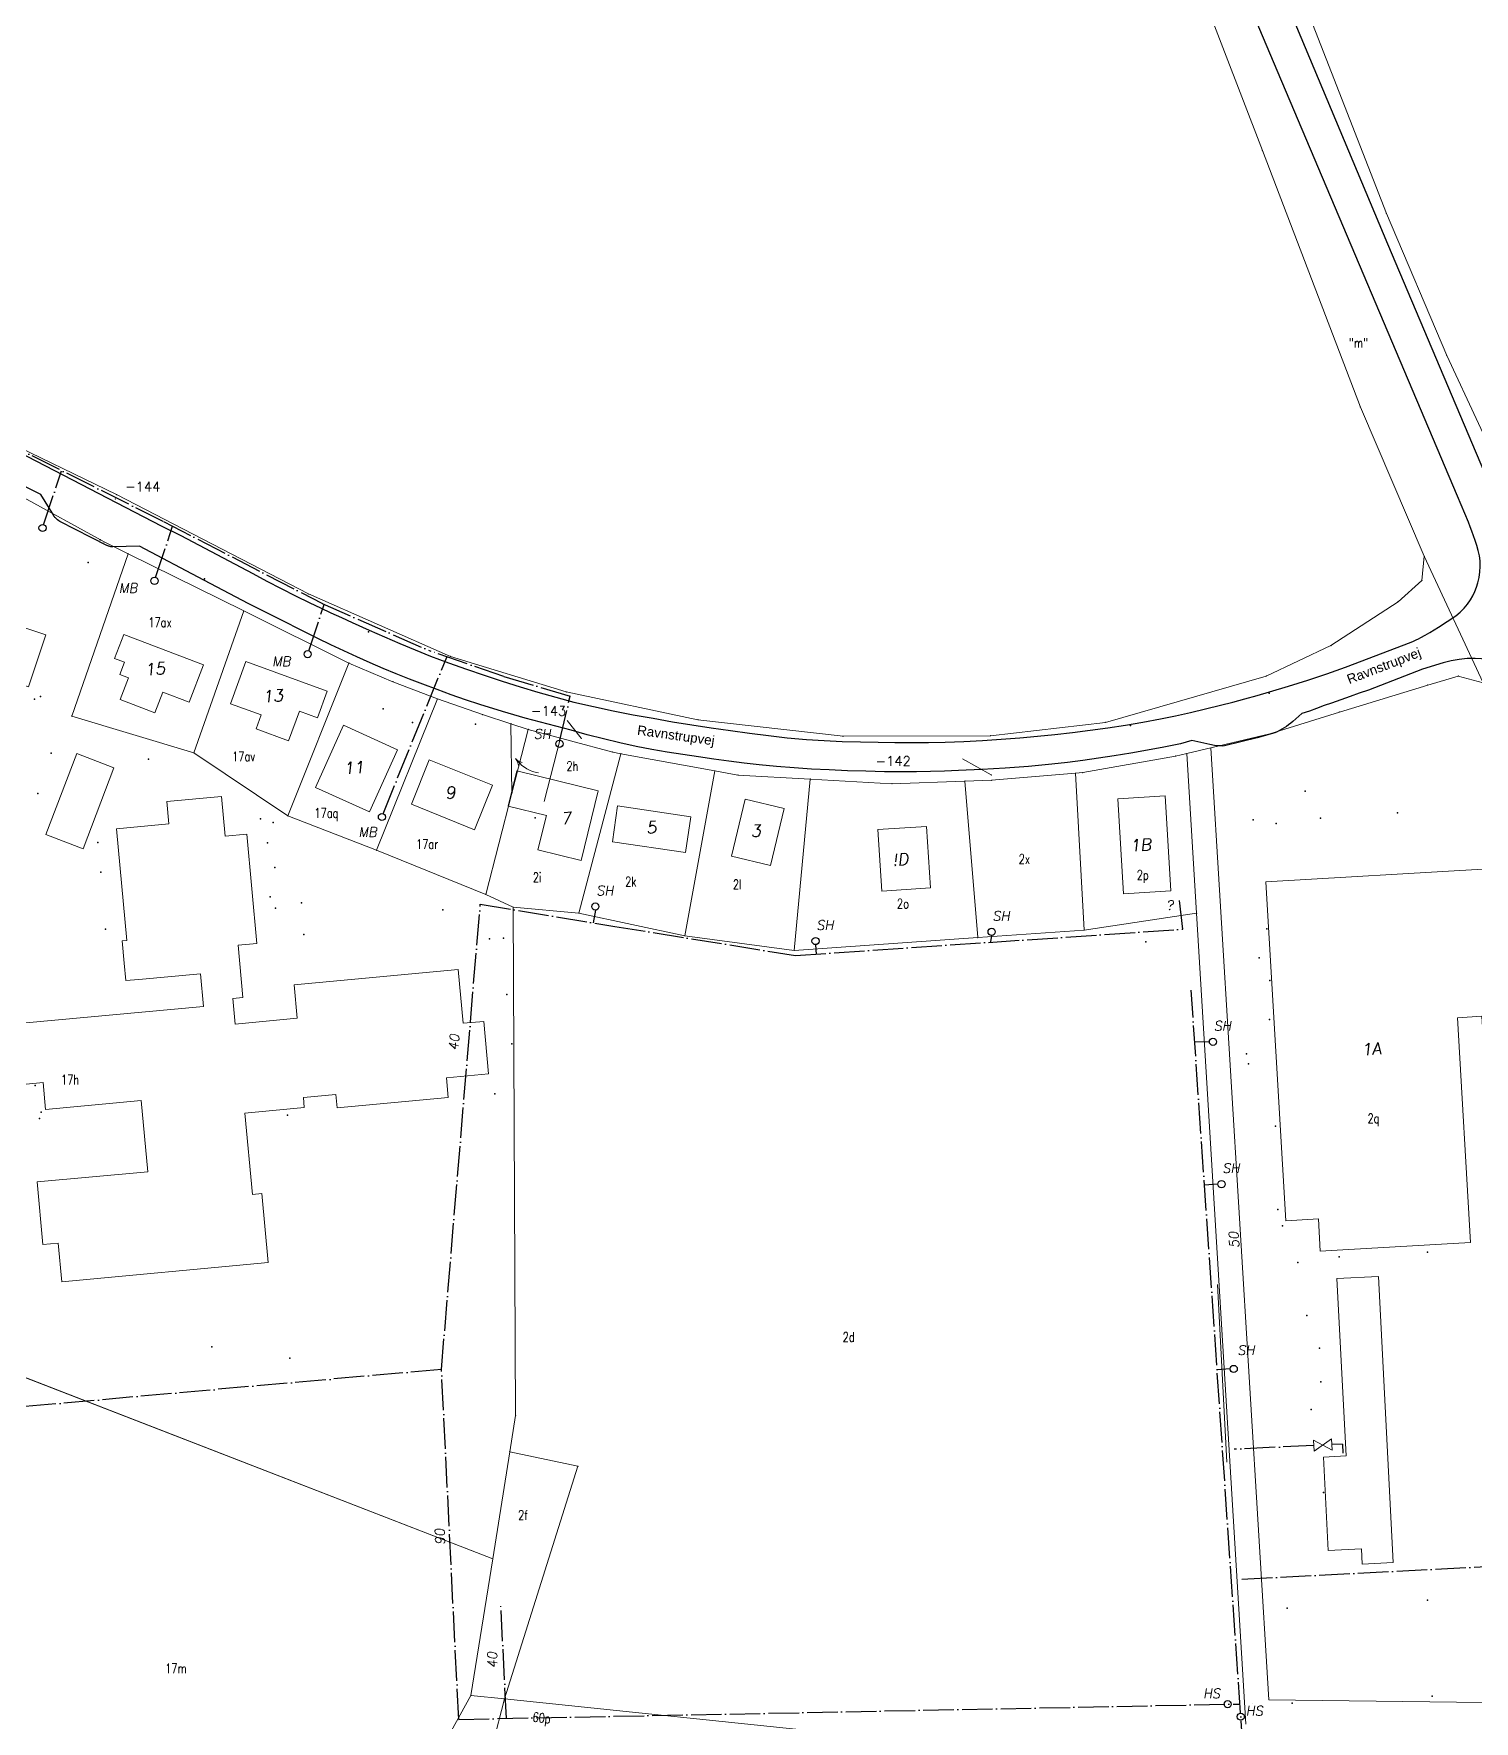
# Model space of a CAD drawing. Header units: millimetres. Extents: x 672113 to 680957, y 6130092 to 6137781.
# Drawn here: x 674706.4 to 675007.8, y 6133358 to 6133711.1 of the extents above; entities that cross this region are included whole.
import ezdxf

# ---------------------------------------------------------------- set-up
doc = ezdxf.new("R2010")
doc.units = ezdxf.units.MM
doc.header["$LTSCALE"] = 0.5
doc.linetypes.add('VVS3', pattern=[16, 12.8, -1.6, 0, -1.6])
for name, color, linetype, lineweight in [('bygning', 1, 'Continuous', 5), ('MILJOE', 1, 'Continuous', 5), ('OPTAGETVEJ', 1, 'Continuous', 5), ('PILE', 1, 'Continuous', 5), ('skel', 142, 'Continuous', 5), ('SKELKREDS', 1, 'Continuous', 5), ('SKELPKT', 1, 'Continuous', 5), ('SL-Målebrønd', 70, 'Continuous', 30), ('SL-Stophane', 4, 'Continuous', 30), ('SL-Tekst', 1, 'Continuous', 0)]:
    doc.layers.add(name, color=color, linetype=linetype, lineweight=lineweight)
for name, color, linetype, lineweight, plot in [('FIKS_PILE', 9, 'Continuous', 5, False), ('FIKS_TEKST', 6, 'Continuous', 5, False), ('FIKSPUNKT', 1, 'Continuous', 5, False)]:
    doc.layers.add(name, color=color, linetype=linetype, lineweight=lineweight, plot=plot)
for name, color, linetype in [('Husnr', 3, 'Continuous'), ('MATRNR', 12, 'Continuous'), ('Spildevand', 2, 'Continuous'), ('TF_V_---_Stikledning', 150, 'VVS3'), ('TF_V_---_Stophane', 3, 'Continuous'), ('TF_V_---_Tekst', 1, 'Continuous'), ('Vej', 7, 'Continuous'), ('Vejnavn', 9, 'Continuous')]:
    doc.layers.add(name, color=color, linetype=linetype)
doc.styles.add('Ariel', font='arial.ttf')
doc.styles.add('ROMANS', font='ROMANS')
doc.styles.get("Standard").update_dxf_attribs({"font": 'romans.shx', "width": 0.75})

# ---------------------------------------------------------------- blocks, each defined once
blk = doc.blocks.new('270554_270554.DWG_FMEBLOCK11')
at = {"layer": 'PILE', "color": 7}
for points in [[(-2.39, 1.51), (-2.13, 1.11), (-1.93, 0.6), (-1.8, 0.04), (-1.93, 0.6), (-2.13, 1.11), (-2.39, 1.51), (-2.03, 1.18), (-1.57, 0.9), (-1.04, 0.67), (-1.57, 0.9), (-2.03, 1.18), (-2.39, 1.51)], [(2.39, -1.51), (1.73, -1.36), (1.12, -1.18), (0.53, -0.93), (-0.03, -0.65), (-0.56, -0.29), (-1.07, 0.09), (-1.52, 0.52), (-1.98, 1), (-2.39, 1.51)]]:
    blk.add_lwpolyline(points, dxfattribs=at)
blk = doc.blocks.new('270554_270554.DWG_FMEBLOCK22')
at = {"layer": 'FIKS_PILE', "color": 6}
blk.add_line((-1.44, 1.85), (1.44, -1.85), dxfattribs=at)
blk = doc.blocks.new('270554_270554.DWG_FMEBLOCK26')
at = {"layer": 'FIKS_PILE', "color": 6}
blk.add_line((-3, 1.65), (3, -1.65), dxfattribs=at)

msp = doc.modelspace()

# ---------------------------------------------------------------- linework, layer by layer
at = {"layer": 'bygning'}
for points in [[(674695.9, 6133577.57, 46.9), (674705.37, 6133574.44, 45.85), (674708.98, 6133585.34, 45.84), (674699.51, 6133588.47, 47.1)], [(674725.28, 6133585.42, 45.67), (674723.34, 6133580.38, 45.68), (674725.44, 6133579.57, 45.68), (674724.45, 6133576.99, 45.68), (674726.28, 6133576.29, 45.68), (674724.54, 6133571.77, 45.68), (674731.79, 6133568.97, 45.69), (674733.47, 6133573.32, 45.69), (674738.92, 6133571.22, 45.69), (674741.92, 6133579.01, 45.69)], [(674750.82, 6133579.72, 45.63), (674747.62, 6133570.91, 45.08), (674754.01, 6133568.59, 45.13), (674752.94, 6133565.63, 45.03), (674759.76, 6133563.15, 45.43), (674762.01, 6133569.33, 46.48), (674765.8, 6133567.95, 45.63), (674767.83, 6133573.54, 45.63)], [(674771.24, 6133566.4, 45.67), (674765.37, 6133553.4, 45.67), (674776.68, 6133548.29, 45.69), (674782.55, 6133561.29, 45.68)], [(674723.22, 6133557.49, 44.4), (674715.43, 6133560.46, 44.84), (674708.97, 6133543.51, 44.48), (674716.75, 6133540.54, 44.46)], [(674789.17, 6133559.18, 44.93), (674785.42, 6133549.88, 45.07), (674798.65, 6133544.53, 45.08), (674802.41, 6133553.83, 45.08)], [(674807.48, 6133556.88, 43.97), (674805.67, 6133549.48, 43.97), (674813.67, 6133547.52, 43.98), (674811.91, 6133540.33, 43.98), (674820.91, 6133538.12, 43.99), (674824.49, 6133552.7, 43.98)], [(674863.42, 6133548.96, 42.33), (674855.26, 6133550.92, 42.28), (674852.41, 6133539.03, 43.08), (674860.57, 6133537.07, 43.13)], [(674934.42, 6133531.16, 40.37), (674944.31, 6133531.78, 39.86), (674943.07, 6133551.61, 39.84), (674933.17, 6133550.99, 39.76)], [(674828.57, 6133549.51, 43.08), (674827.47, 6133542.01, 43.16), (674842.75, 6133539.77, 43.18), (674843.85, 6133547.26, 43.14)], [(674893.16, 6133545.25, 41.78), (674882.97, 6133544.57, 41.78), (674883.84, 6133531.69, 41.78), (674894.03, 6133532.37, 41.78)], [(674964.17, 6133533.66, 40.44), (674968.33, 6133462.71, 41.3), (674975.16, 6133463.11, 41.44), (674975.55, 6133456.35, 38.06), (674979.07, 6133456.56, 38.06), (675006.98, 6133458.19, 38.02), (675004.22, 6133505.21, 37.96), (675009.33, 6133505.51, 37.91), (675009.67, 6133499.78, 37.73), (675018.85, 6133500.32, 38), (675018.18, 6133511.79, 37.99), (675011, 6133511.37, 37.98), (675009.54, 6133536.32, 37.96)], [(674987.7, 6133451.08, 38.12), (674979.04, 6133450.64, 37.65), (674980.94, 6133413.5, 37.81), (674976.21, 6133413.26, 37.81), (674977.2, 6133393.75, 37.83), (674984.16, 6133394.1, 37.75), (674984.32, 6133390.85, 37.26), (674990.76, 6133391.18, 38.25)]]:
    msp.add_polyline3d(points, close=True, dxfattribs=at)
msp.add_polyline3d([(674704.86, 6133491.31, 44.99), (674708.38, 6133491.63, 44.99), (674708.9, 6133486, 45.02), (674728.94, 6133487.86, 44.98), (674730.32, 6133472.99, 45), (674707.14, 6133470.84, 44.98), (674708.35, 6133457.75, 44.99), (674711.54, 6133458.04, 45), (674712.29, 6133449.96, 45), (674755.47, 6133453.95, 44.79), (674754.13, 6133468.41, 44.78), (674752.19, 6133468.23, 44.78), (674750.61, 6133485.26, 44.77), (674763.03, 6133486.41, 44.78), (674762.83, 6133488.5, 44.77), (674769.64, 6133489.13, 44.77), (674769.89, 6133486.36, 44.78), (674793.15, 6133488.51, 44.79), (674792.76, 6133492.64, 44.79), (674801.56, 6133493.45, 44.79), (674800.55, 6133504.44, 44.78), (674796.24, 6133504.05, 44.78), (674795.2, 6133515.28, 44.77), (674760.9, 6133512.1, 44.75), (674761.55, 6133505.08, 44.73), (674748.58, 6133503.88, 45.03), (674748.09, 6133509.24, 45.03), (674750.19, 6133509.44, 45.03), (674749.18, 6133520.37, 44.99), (674753.11, 6133520.73, 45), (674751, 6133543.59, 44.9), (674746.49, 6133543.17, 44.69), (674745.72, 6133551.48, 44.68), (674734.28, 6133550.42, 44.65), (674734.72, 6133545.76, 44.65), (674723.78, 6133544.75, 44.65), (674725.94, 6133521.36, 44.67), (674724.93, 6133521.26, 44.67), (674725.36, 6133516.61, 44.67), (674725.69, 6133512.96, 44.68), (674728.4, 6133513.21, 44.68), (674741.31, 6133514.4, 44.68), (674741.94, 6133507.53, 44.66), (674704.8, 6133504.1, 50.23)], dxfattribs=at)
at = {"layer": 'FIKSPUNKT', "color": 6}
for p in [(674723.51, 6133613.75), (674820.97, 6133563.63), (674906.77, 6133556.02)]:
    msp.add_point(p, dxfattribs=at)
at = {"layer": 'MILJOE', "color": 7}
for points in [[(674662.24, 6133570.44), (674663.2, 6133547.2), (674664.43, 6133522.89), (674630.56, 6133520.07), (674634.72, 6133476.19), (674679.64, 6133462.16), (674681.61, 6133438.82), (674802.44, 6133392.01), (674806.01, 6133414.39), (674807.22, 6133422), (674806.74, 6133528.32), (674800.99, 6133530.99), (674778.16, 6133540.25), (674759.6, 6133547.44), (674739.94, 6133560.63), (674714.38, 6133568.31), (674726.17, 6133602.3), (674721.16, 6133604.78), (674703.66, 6133614.43), (674688.88, 6133579.04), (674688.52, 6133572.32)], [(674778.16, 6133540.25), (674790.88, 6133571.91), (674781.56, 6133575.52), (674772.36, 6133579.41), (674759.6, 6133547.44)]]:
    msp.add_lwpolyline(points, close=True, dxfattribs=at)
at = {"layer": 'OPTAGETVEJ', "color": 8}
for q in [(674952.65, 6133561.67), (675039.52, 6133361.59)]:
    msp.add_line((674964.78, 6133362.48), q, dxfattribs=at)
at = {"layer": 'skel', "color": 40}
for p, q in [((674963.45, 6133686.65), (674948.79, 6133724.91)), ((674970.9, 6133720.93), (674989.37, 6133673.5)), ((674983.94, 6133632.99), (674963.45, 6133686.65)), ((674989.37, 6133673.5), (675002, 6133643.78)), ((675028.51, 6133586.72), (675002, 6133643.78)), ((674723.77, 6133614.66), (674689.95, 6133631.05)), ((674997.31, 6133601.78), (674983.94, 6133632.99)), ((674703.66, 6133614.43), (674721.16, 6133604.78)), ((674763.89, 6133593.88), (674723.77, 6133614.66)), ((674721.16, 6133604.78), (674726.17, 6133602.3)), ((674726.17, 6133602.3), (674714.38, 6133568.31)), ((674726.17, 6133602.3), (674750.37, 6133590.32)), ((674996.82, 6133596.7), (674997.31, 6133601.78)), ((675009.6, 6133575.3), (674997.31, 6133601.78)), ((674991.83, 6133592.23), (674996.82, 6133596.7)), ((674793.6, 6133580.8), (674763.89, 6133593.88)), ((674977.77, 6133583.08), (674991.83, 6133592.23)), ((674739.94, 6133560.63), (674750.37, 6133590.32)), ((674750.37, 6133590.32), (674772.36, 6133579.41)), ((674964.24, 6133576.68), (674977.77, 6133583.08)), ((674759.6, 6133547.44), (674772.36, 6133579.41)), ((674772.36, 6133579.41), (674781.56, 6133575.52)), ((674817.84, 6133573.39), (674793.6, 6133580.8)), ((674781.56, 6133575.52), (674790.88, 6133571.91)), ((674930.6, 6133567.01), (674964.24, 6133576.68)), ((674998.03, 6133574.8), (674979.55, 6133569.14)), ((675004.41, 6133576.69), (674998.03, 6133574.8)), ((675009.6, 6133575.3), (675004.41, 6133576.69)), ((674778.16, 6133540.25), (674790.88, 6133571.91)), ((674790.88, 6133571.91), (674800.32, 6133568.63)), ((674817.84, 6133573.39), (674845.36, 6133567.54)), ((674714.38, 6133568.31), (674739.94, 6133560.63)), ((674800.32, 6133568.63), (674806.25, 6133566.71)), ((674845.36, 6133567.54), (674875.72, 6133564.09)), ((674979.55, 6133569.14), (674965.03, 6133564.59)), ((674806.25, 6133566.71), (674806.45, 6133552.21)), ((674806.25, 6133566.71), (674809.86, 6133565.52)), ((674806.45, 6133552.21), (674809.86, 6133565.52)), ((674809.86, 6133565.52), (674827.54, 6133560.79)), ((674813.23, 6133550.47), (674816.64, 6133563.79)), ((674875.72, 6133564.09), (674906.57, 6133564.22)), ((674906.57, 6133564.22), (674930.6, 6133567.01)), ((674965.03, 6133564.59), (674947.61, 6133560.48)), ((674739.94, 6133560.63), (674759.6, 6133547.44)), ((674820.45, 6133527.11), (674829.27, 6133560.44)), ((674829.27, 6133560.44), (674827.54, 6133560.79)), ((674848.93, 6133556.84), (674829.27, 6133560.44)), ((674947.61, 6133560.48), (674945.27, 6133559.95)), ((674949.67, 6133527.05), (674947.61, 6133560.48)), ((674842.62, 6133522.34), (674848.93, 6133556.84)), ((674853.72, 6133555.96), (674848.93, 6133556.84)), ((674945.27, 6133559.95), (674925.88, 6133556.48)), ((674868.85, 6133555.12), (674853.72, 6133555.96)), ((674865.52, 6133519.27), (674868.85, 6133555.12)), ((674885.94, 6133554.15), (674868.85, 6133555.12)), ((674901.22, 6133554.71), (674885.94, 6133554.15)), ((674906.78, 6133554.91), (674901.22, 6133554.71)), ((674903.89, 6133521.96), (674901.22, 6133554.71)), ((674924.33, 6133556.37), (674906.78, 6133554.91)), ((674925.88, 6133556.48), (674924.33, 6133556.37)), ((674926.19, 6133523.53), (674924.33, 6133556.37)), ((674800.99, 6133530.99), (674806.45, 6133552.21)), ((674759.6, 6133547.44), (674778.16, 6133540.25)), ((674778.16, 6133540.25), (674800.99, 6133530.99)), ((674800.99, 6133530.99), (674806.74, 6133528.32)), ((674806.74, 6133528.32), (674807.22, 6133422)), ((674806.74, 6133528.32), (674820.45, 6133527.11)), ((674820.45, 6133527.11), (674842.62, 6133522.34)), ((674926.19, 6133523.53), (674949.67, 6133527.05)), ((674959.98, 6133357.37), (674949.67, 6133527.05)), ((674842.62, 6133522.34), (674865.52, 6133519.27)), ((674865.52, 6133519.27), (674903.89, 6133521.96)), ((674903.89, 6133521.96), (674926.19, 6133523.53)), ((674681.61, 6133438.82), (674802.44, 6133392.01)), ((674807.22, 6133422), (674806.01, 6133414.39)), ((674806.01, 6133414.39), (674802.44, 6133392.01)), ((674806.01, 6133414.39), (674820.28, 6133411.34)), ((674820.28, 6133411.34), (674804.89, 6133362.65)), ((674802.44, 6133392.01), (674797.89, 6133363.4)), ((674797.89, 6133363.4), (674782.11, 6133334.91)), ((674797.89, 6133363.4), (674804.89, 6133362.65)), ((674802.45, 6133353.19), (674804.89, 6133362.65)), ((674804.89, 6133362.65), (674877.24, 6133355.17))]:
    msp.add_line(p, q, dxfattribs=at)
at = {"layer": 'SKELKREDS', "color": 250, "true_color": 0x333333}
for p in [(674963.45, 6133686.65), (674989.37, 6133673.5), (675002, 6133643.78), (674983.94, 6133632.99), (674723.77, 6133614.66), (674721.16, 6133604.78), (674997.31, 6133601.78), (674996.82, 6133596.7), (674763.89, 6133593.88), (674991.83, 6133592.23), (674750.37, 6133590.32), (674977.77, 6133583.08), (674772.36, 6133579.41), (674793.6, 6133580.8), (674781.56, 6133575.52), (674964.24, 6133576.68), (674998.03, 6133574.8), (675004.41, 6133576.69), (674790.88, 6133571.91), (674817.84, 6133573.39), (674800.32, 6133568.63), (674845.36, 6133567.54), (674979.55, 6133569.14), (674806.25, 6133566.71), (674809.86, 6133565.52), (674875.72, 6133564.09), (674906.57, 6133564.22), (674930.6, 6133567.01), (674965.03, 6133564.59), (674827.54, 6133560.79), (674829.27, 6133560.44), (674947.61, 6133560.48), (674848.93, 6133556.84), (674945.27, 6133559.95), (674853.72, 6133555.96), (674868.85, 6133555.12), (674885.94, 6133554.15), (674901.22, 6133554.71), (674906.78, 6133554.91), (674924.33, 6133556.37), (674925.88, 6133556.48), (674903.89, 6133521.96), (674926.19, 6133523.53), (674865.52, 6133519.27)]:
    msp.add_point(p, dxfattribs=at)
at = {"layer": 'SKELPKT', "color": 253, "true_color": 0x999999}
for p in [(674726.17, 6133602.3), (674714.38, 6133568.31), (674739.94, 6133560.63), (674806.45, 6133552.21), (674759.6, 6133547.44), (674778.16, 6133540.25), (674800.99, 6133530.99), (674806.74, 6133528.32), (674820.45, 6133527.11), (674949.67, 6133527.05), (674842.62, 6133522.34), (674807.22, 6133422), (674806.01, 6133414.39), (674820.28, 6133411.34), (674802.44, 6133392.01), (674797.89, 6133363.4), (674804.89, 6133362.65)]:
    msp.add_point(p, dxfattribs=at)
at = {"layer": 'SL-Målebrønd'}
for centre in [(674708.28, 6133607.68), (674731.7, 6133596.62), (674763.74, 6133581.26), (674779.27, 6133547.2)]:
    msp.add_circle(centre, 0.75, dxfattribs=at)
at = {"layer": 'SL-Stophane'}
for centre in [(674816.41, 6133562.53), (674823.91, 6133528.46), (674869.97, 6133521.25), (674906.8, 6133523.17), (674953.1, 6133500.17, 40.92), (674954.89, 6133470.38), (674957.44, 6133431.71, 36.46)]:
    msp.add_circle(centre, 0.75, dxfattribs=at)
at = {"layer": 'SL-Tekst'}
for p, q in [((674776.68, 6133548.29, 45.69), (674776.68, 6133548.29, 45.69)), ((674776.68, 6133548.29, 45.69), (674776.68, 6133548.29, 45.69)), ((674954.07, 6133449.36, 37.65), (674955.97, 6133412.22, 37.81))]:
    msp.add_line(p, q, dxfattribs=at)
at = {"layer": 'SL-Tekst', "color": 2, "linetype": 'Continuous', "ltscale": 0.1}
msp.add_lwpolyline([(674978.05, 6133414.73), (674974.13, 6133416.83), (674974.27, 6133414.5), (674977.91, 6133417.06)], close=True, dxfattribs=at)
at = {"layer": 'Spildevand'}
for p in [(674720.35, 6133605.17), (674717.84, 6133600.46), (674742.12, 6133597.02), (674776.46, 6133585.96), (674706.61, 6133571.83), (674707.85, 6133572.42), (674964.86, 6133573.1), (674779.52, 6133569.86), (674785.69, 6133566.98), (674798.84, 6133566.65), (674935.88, 6133566.34), (674710.06, 6133560.56), (674730.44, 6133559.28), (674707.29, 6133552.1), (674972.39, 6133552.59), (674753.84, 6133546.85), (674811.3, 6133547.01), (674961.53, 6133546.64), (674975.58, 6133546.94), (674991.68, 6133548.06), (674756.55, 6133546.02), (674966.31, 6133545.82), (674719.81, 6133541.89), (674755.33, 6133541.81), (674720.46, 6133535.69), (674756.88, 6133536.62), (674755.89, 6133530.49), (674762.46, 6133529.23), (674757, 6133528.15), (674792, 6133527.8), (674721.42, 6133523.73), (674762.93, 6133522.62), (674801.79, 6133521.69), (674804.72, 6133521.83), (674964.39, 6133523.81), (674939.03, 6133521.09), (674962.78, 6133517.7), (674965.03, 6133512.97), (674805.39, 6133510.03), (674964.9, 6133504.85), (674806.41, 6133499.76), (674960.09, 6133497.68), (674960.51, 6133495.57), (674706.7, 6133491.05), (674802.86, 6133489.29), (674707.61, 6133484.1), (674708.02, 6133485.42), (674759.53, 6133484.82), (674966.21, 6133482.48), (674966.7, 6133465.04), (674967.63, 6133461.66), (674979.5, 6133455.14), (674997.97, 6133456.14), (674970.86, 6133454), (674972.72, 6133442.92), (674743.69, 6133436.31), (674760, 6133433.95), (674975.4, 6133436.09), (674975.64, 6133428.99), (674973.63, 6133423.24), (674976.19, 6133405.85), (674968.62, 6133381.64), (674997.95, 6133383.31), (674998.92, 6133363.24), (674969.64, 6133361.78)]:
    msp.add_point(p, dxfattribs=at)
at = {"layer": 'TF_V_---_Stikledning'}
for p, q in [((674733.54, 6133609.04), (674688.64, 6133631.55)), ((674708.51, 6133608.37), (674712.26, 6133619.65)), ((674731.93, 6133597.31), (674735.49, 6133608.04)), ((674733.55, 6133609.04), (674766.86, 6133591.85)), ((674763.97, 6133581.95), (674767.2, 6133591.7)), ((674766.8, 6133591.87), (674789.52, 6133581.88)), ((674804.74, 6133576.58), (674789.52, 6133581.88)), ((674779.5, 6133547.89), (674792.83, 6133580.67)), ((674804.74, 6133576.58), (674818.63, 6133572.5)), ((674816.51, 6133563.27), (674818.63, 6133572.5)), ((674823.91, 6133527.71), (674823.47, 6133525.06)), ((674906.8, 6133522.42), (674906.58, 6133521.1)), ((674869.97, 6133520.5), (674870.09, 6133518.41)), ((674952.35, 6133500.17), (674949.28, 6133500.11)), ((674954.14, 6133470.38), (674951.32, 6133470.19)), ((674791.72, 6133431.62), (674703.22, 6133423.71)), ((674795.33, 6133358.39), (674791.72, 6133431.62)), ((674956.69, 6133431.71), (674953.88, 6133431.51)), ((674974.2, 6133415.72), (674957.53, 6133414.92)), ((674980.21, 6133416), (674977.98, 6133415.9)), ((674980.21, 6133416), (674980.25, 6133414.06)), ((674805.32, 6133358.59), (674804.14, 6133382.52)), ((674795.33, 6133358.39), (674958.73, 6133361.6)), ((674961.38, 6133361.65), (674961.39, 6133361.65))]:
    msp.add_line(p, q, dxfattribs=at)
for points in [[(674959.17, 6133387.72), (675106.28, 6133395.33), (675233.73, 6133529.24), (675508.37, 6133455.07), (675584.38, 6133620.44)], [(674791.72, 6133431.62), (674799.83, 6133528.96), (674828.02, 6133524.31), (674865.77, 6133518.23), (674946.82, 6133523.73), (674946.08, 6133529.73)], [(674948.65, 6133300.97), (674960.51, 6133335.54), (674948.54, 6133511)]]:
    msp.add_lwpolyline(points, dxfattribs=at)
at = {"layer": 'TF_V_---_Stophane'}
for centre in [(674956.17, 6133361.55), (674958.91, 6133358.95)]:
    msp.add_circle(centre, 0.75, dxfattribs=at)
at = {"layer": 'Vej', "linetype": 'Continuous'}
for points in [[(675004.25, 6133614.33), (674967.5, 6133701.12), (674939.64, 6133767.06), (674913.54, 6133828.87), (674887.9, 6133889.22), (674858.13, 6133959.27), (674830.16, 6134025.41), (674804.37, 6134086.51), (674772.17, 6134162.48), (674737.19, 6134245.24), (674703.89, 6134323.25), (674667.86, 6134407.59), (674650.3, 6134449)], [(674968.78, 6133716.88), (674989.59, 6133667.13), (675010.68, 6133617.43)], [(674703.28, 6133623.62), (674733.09, 6133608.15), (674737.22, 6133606.11), (674752.25, 6133598.18)], [(674710.62, 6133610.28), (674707.94, 6133614.68), (674700.25, 6133618.54)], [(675006.52, 6133608.91), (675004.25, 6133614.33)], [(674711.9, 6133609.02), (674711.65, 6133609.2), (674711.41, 6133609.39), (674711.21, 6133609.57), (674711.02, 6133609.78), (674710.87, 6133609.88), (674710.77, 6133610.02), (674710.67, 6133610.15), (674710.62, 6133610.28)], [(674721.72, 6133604.04), (674711.9, 6133609.02)], [(675003.92, 6133589.33), (675004.82, 6133590.09), (675005.62, 6133590.89), (675006.33, 6133591.73), (675006.98, 6133592.66), (675007.45, 6133593.49), (675007.86, 6133594.39), (675008.23, 6133595.31), (675008.5, 6133596.22), (675008.77, 6133597.35), (675008.94, 6133598.48), (675009.01, 6133599.63), (675008.99, 6133600.79), (675008.82, 6133601.88), (675008.56, 6133602.95), (675008.3, 6133603.99), (675007.94, 6133605.05), (675007.63, 6133606.04), (675007.28, 6133607), (675006.92, 6133607.95), (675006.52, 6133608.91)], [(674722.97, 6133603.74), (674722.78, 6133603.74), (674722.54, 6133603.74), (674722.35, 6133603.79), (674722.2, 6133603.84), (674722.06, 6133603.86), (674721.96, 6133603.91), (674721.81, 6133603.99), (674721.72, 6133604.04)], [(674751.46, 6133591.84), (674742.03, 6133596.75), (674728.56, 6133603.85), (674722.97, 6133603.74)], [(674752.25, 6133598.18), (674755.22, 6133596.58), (674758.19, 6133595.03), (674761.2, 6133593.51), (674764.21, 6133592.01), (674766.4, 6133590.96), (674768.59, 6133589.93), (674770.82, 6133588.93), (674773.05, 6133587.93)], [(674946.3, 6133562.52), (674942.85, 6133561.84), (674939.4, 6133561.18), (674935.94, 6133560.58), (674932.44, 6133560), (674929.18, 6133559.51), (674925.91, 6133559.04), (674922.65, 6133558.63), (674919.38, 6133558.24), (674914.53, 6133557.77), (674909.63, 6133557.41), (674904.72, 6133557.13), (674899.87, 6133556.9), (674896.93, 6133556.81), (674894.05, 6133556.73), (674891.11, 6133556.67), (674888.22, 6133556.64), (674884.37, 6133556.67), (674880.52, 6133556.76), (674876.67, 6133556.87), (674872.81, 6133557.04), (674869.15, 6133557.23), (674865.49, 6133557.48), (674861.82, 6133557.78), (674858.21, 6133558.14), (674855.02, 6133558.48), (674851.84, 6133558.87), (674848.7, 6133559.32), (674845.52, 6133559.77), (674842.23, 6133560.27), (674838.95, 6133560.79), (674835.72, 6133561.34), (674832.43, 6133561.98), (674829, 6133562.74), (674825.61, 6133563.56), (674822.23, 6133564.43), (674818.84, 6133565.35), (674814.05, 6133566.6), (674809.26, 6133567.9), (674804.51, 6133569.28), (674799.77, 6133570.74), (674796.76, 6133571.75), (674793.76, 6133572.79), (674790.8, 6133573.86), (674787.8, 6133574.98), (674785.03, 6133576.05), (674782.27, 6133577.18), (674779.5, 6133578.3), (674776.78, 6133579.48), (674774.01, 6133580.71), (674771.29, 6133581.97), (674768.57, 6133583.26), (674765.85, 6133584.57), (674762.26, 6133586.35), (674758.66, 6133588.15), (674755.06, 6133589.99), (674751.46, 6133591.84)], [(675000.26, 6133586.95), (675003.92, 6133589.33)], [(674773.05, 6133587.93), (674776.6, 6133586.31)], [(674776.6, 6133586.31), (674779.8, 6133584.87), (674783.01, 6133583.51), (674786.21, 6133582.18), (674789.46, 6133580.88), (674793.19, 6133579.48), (674796.93, 6133578.16), (674800.66, 6133576.87), (674804.44, 6133575.63), (674808.17, 6133574.47), (674811.89, 6133573.34), (674815.62, 6133572.26), (674819.4, 6133571.26), (674823.55, 6133570.32), (674827.66, 6133569.41), (674831.82, 6133568.61), (674835.97, 6133567.86), (674840.03, 6133567.14), (674844.09, 6133566.49), (674848.14, 6133565.88), (674852.2, 6133565.29), (674856.15, 6133564.75), (674860.11, 6133564.23), (674864.06, 6133563.8), (674868.07, 6133563.43), (674871.78, 6133563.2), (674875.54, 6133563.01), (674879.34, 6133562.9), (674883.1, 6133562.84), (674886.56, 6133562.77), (674890.08, 6133562.76), (674893.59, 6133562.8), (674897.1, 6133562.87), (674901, 6133563.03), (674904.89, 6133563.24), (674908.79, 6133563.5), (674912.68, 6133563.79), (674916.38, 6133564.13), (674920.03, 6133564.47), (674923.73, 6133564.89), (674927.43, 6133565.34), (674931.12, 6133565.87), (674934.82, 6133566.43), (674938.46, 6133567.03), (674942.11, 6133567.72), (674945.27, 6133568.37), (674948.39, 6133569.05), (674951.55, 6133569.81), (674954.66, 6133570.57), (674957.25, 6133571.23), (674959.79, 6133571.93), (674962.37, 6133572.62), (674964.91, 6133573.37), (674968.93, 6133574.57), (674972.94, 6133575.86), (674976.91, 6133577.19), (674980.83, 6133578.58)], [(674994.59, 6133583.81), (674995.07, 6133584.03), (674995.59, 6133584.26), (674996.07, 6133584.51), (674996.55, 6133584.73), (674997.5, 6133585.23), (674998.45, 6133585.79), (674999.36, 6133586.34), (675000.26, 6133586.95)], [(674980.83, 6133578.58), (674994.59, 6133583.81)], [(675001.22, 6133579.44), (674996.92, 6133578.12), (674985.64, 6133573.75)], [(675019.96, 6133573.72), (675019.42, 6133574.57), (675018.78, 6133575.39), (675018.14, 6133576.13), (675017.4, 6133576.84), (675016.42, 6133577.65), (675015.35, 6133578.38), (675014.23, 6133579), (675013.06, 6133579.51), (675011.85, 6133579.89), (675010.55, 6133580.16), (675009.25, 6133580.29), (675007.94, 6133580.35), (675006.26, 6133580.34), (675004.58, 6133580.17), (675002.9, 6133579.87), (675001.22, 6133579.44)], [(674985.64, 6133573.75), (674983.68, 6133573.09), (674981.77, 6133572.41), (674979.86, 6133571.73), (674977.9, 6133571.05), (674976.37, 6133570.51), (674974.79, 6133569.94), (674973.26, 6133569.38), (674971.69, 6133568.84)], [(674971.69, 6133568.84), (674969.79, 6133567.17)], [(674966.04, 6133564.79), (674962.35, 6133563.75), (674955.5, 6133562.09)], [(674969.79, 6133567.17), (674969.37, 6133566.81), (674968.89, 6133566.48), (674968.47, 6133566.15), (674967.99, 6133565.84), (674967.52, 6133565.57), (674967.04, 6133565.29), (674966.51, 6133565.04), (674966.04, 6133564.79)], [(674952.46, 6133562.35), (674948.65, 6133563.19), (674946.3, 6133562.52)], [(674955.5, 6133562.09), (674955.07, 6133562.05), (674954.64, 6133562.07), (674954.2, 6133562.06), (674953.77, 6133562.11), (674953.43, 6133562.16), (674953.09, 6133562.2), (674952.8, 6133562.28), (674952.46, 6133562.35)]]:
    msp.add_lwpolyline(points, dxfattribs=at)

# ---------------------------------------------------------------- block references
at = {"layer": 'FIKS_PILE', "color": 6}
for name, p in [('270554_270554.DWG_FMEBLOCK22', (674819.49, 6133565.53)), ('270554_270554.DWG_FMEBLOCK26', (674903.73, 6133557.71))]:
    msp.add_blockref(name, p, dxfattribs=at)
at = {"layer": 'PILE', "color": 7}
msp.add_blockref('270554_270554.DWG_FMEBLOCK11', (674809.62, 6133557.92), dxfattribs=at)

# ---------------------------------------------------------------- texts
at = {"layer": 'FIKS_TEKST'}
for s, p in [('-144', (674725.55, 6133615.33)), ('-143', (674810.44, 6133568.4)), ('-142', (674882.52, 6133557.92))]:
    msp.add_text(s, height=2, dxfattribs=at).set_placement(p)
at = {"layer": 'Husnr', "style": 'ROMANS', "oblique": 10}
for s, p in [('15', (674729.72, 6133576.82)), ('13', (674754.38, 6133571.17)), ('11', (674771.32, 6133556.13)), ('9', (674792.59, 6133550.98)), ('7', (674816.79, 6133545.61)), ('5', (674834.65, 6133543.72)), ('3', (674856.45, 6133543)), ('1B', (674935.82, 6133539.94)), ('!D', (674886.08, 6133536.96)), ('1A', (674984.25, 6133497.29))]:
    msp.add_text(s, height=2.5, rotation=3.9, dxfattribs=at).set_placement(p)
at = {"layer": 'MATRNR', "width": 0.75}
for s, p in [('"m"', (674981.55, 6133645.42)), ('17ax', (674730.4, 6133586.94, 45.69)), ('17av', (674747.95, 6133558.87)), ('2h', (674817.86, 6133556.83, 43.99)), ('17aq', (674765.16, 6133547.03)), ('17ar', (674786.41, 6133540.52)), ('2x', (674912.47, 6133537.43)), ('2i', (674810.83, 6133533.57)), ('2p', (674937.16, 6133534.07, -40.37)), ('2k', (674830.14, 6133532.69)), ('2l', (674852.69, 6133532.1)), ('2o', (674887, 6133528.08)), ('17h', (674712.15, 6133491.24)), ('2q', (674985.44, 6133483.15)), ('2d', (674875.65, 6133437.39)), ('2f', (674807.75, 6133400.12)), ('17m', (674733.94, 6133368.05))]:
    msp.add_text(s, height=2, dxfattribs=at).set_placement(p)
msp.add_text('60p', height=2, rotation=354, dxfattribs=at).set_placement((674810.69, 6133357.91))
at = {"layer": 'TF_V_---_Tekst', "style": 'ROMANS', "oblique": 10}
for s, p in [('MB', (674724.25, 6133594.12, -46.76)), ('MB', (674756.3, 6133578.76, -46.76)), ('MB', (674774.35, 6133543.05, -46.76)), ('HS', (674951.03, 6133362.82)), ('HS', (674959.97, 6133359.19))]:
    msp.add_text(s, height=2, dxfattribs=at).set_placement(p)
for s, rotation, p in [('SH', 359.6444, (674811.01, 6133563.59)), ('SH', 359.6444, (674824.09, 6133530.81)), ('?', 359.6444, (674943.27, 6133527.76)), ('SH', 359.6444, (674870.15, 6133523.6)), ('SH', 359.6444, (674906.98, 6133525.52)), ('SH', 359.6444, (674953.28, 6133502.53, 40.92)), ('40', 84.1407, (674795.18, 6133498.24)), ('SH', 359.6444, (674955.07, 6133472.74)), ('50', 93.8744, (674958.61, 6133457.07, 20.65)), ('SH', 359.6444, (674958.21, 6133434.65, 36.46)), ('90', 91.8892, (674792.46, 6133394.88)), ('40', 91.8892, (674803.43, 6133369.1))]:
    msp.add_text(s, height=2, rotation=rotation, dxfattribs=at).set_placement(p)
at = {"layer": 'Vejnavn', "style": 'Ariel'}
for rotation, p in [(21.125, (674981.6, 6133574.98)), (352.0567, (674832.57, 6133564.43))]:
    msp.add_text('Ravnstrupvej', height=2, rotation=rotation, dxfattribs=at).set_placement(p)

doc.saveas('drawing.dxf')
